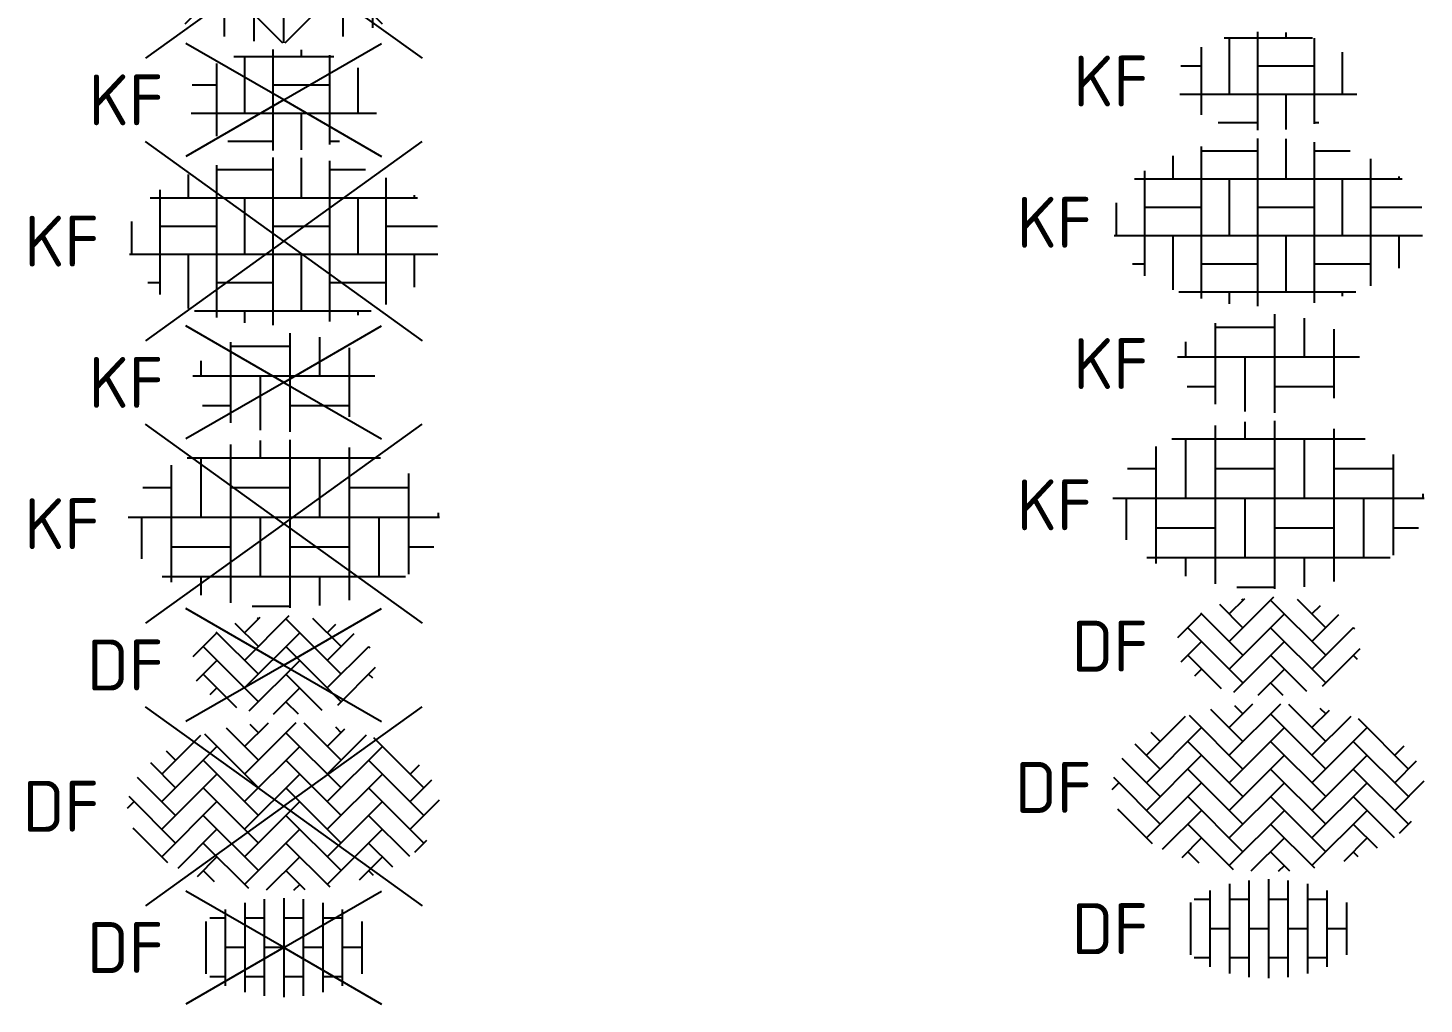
# Model space of a CAD drawing. Header units: metres. Extents: x -1103 to -1052, y 1073 to 2172.
# Drawn here: x -1102.11 to -1052.71, y 1181.57 to 1216.12 of the extents above; entities that cross this region are included whole.
import ezdxf
from ezdxf.enums import TextEntityAlignment as Align

# ---------------------------------------------------------------- set-up
doc = ezdxf.new("R2010")
doc.units = ezdxf.units.M
doc.styles.add('NLCS-ISO', font='NLCS-ISO.ttf')

# ---------------------------------------------------------------- blocks, each defined once
blk = doc.blocks.new('SVH-BSS_DIKFORMAAT_HALFST_KL_01-SO')
for p, q in [((-1.38, 1.584), (-1.38, -1.584)), ((-0.69, 1.71), (-0.69, -1.71)), ((0, 1.75), (0, -1.75)), ((0.69, 1.71), (0.69, -1.71)), ((1.38, 1.584), (1.38, -1.584)), ((-2.07, 1.035), (-2.621, 1.035)), ((-2.07, 1.349), (-2.07, -1.349)), ((-0.69, 1.035), (-1.38, 1.035)), ((0.69, 1.035), (0, 1.035)), ((2.07, 1.035), (1.38, 1.035)), ((2.07, 1.349), (2.07, -1.349)), ((-2.76, 0.924), (-2.76, -0.924)), ((2.76, 0.924), (2.76, -0.924)), ((-1.38, 0), (-2.07, 0)), ((0, 0), (-0.69, 0)), ((1.38, 0), (0.69, 0)), ((2.76, 0), (2.07, 0)), ((-2.07, -1.035), (-2.621, -1.035)), ((-0.69, -1.035), (-1.38, -1.035)), ((0.69, -1.035), (0, -1.035)), ((2.07, -1.035), (1.38, -1.035))]:
    blk.add_line(p, q)
at = {"style": 'NLCS-ISO'}
blk.add_attdef('FORMAAT', text='', height=1.8, dxfattribs=at).set_placement((-4.25, 0), align=Align.MIDDLE_RIGHT)
blk.add_attdef('KLEUR', text='', height=1.8, dxfattribs=at).set_placement((4.25, 0), align=Align.MIDDLE_LEFT)
at = {"style": 'NLCS-ISO', "flags": 1}
blk.add_attdef('FUNCTIE', text='', height=1.8, dxfattribs=at).set_placement((0, -2.75), align=Align.TOP_CENTER)
blk = doc.blocks.new('SVH-BSS_DIKFORMAAT_KEPER-SO')
for p, q in [((-1.387, 1.141), (0.436, 2.964)), ((-4.314, 1.141), (-2.935, 2.521)), ((-2.808, 2.562), (-0.899, 0.653)), ((-2.043, 2.772), (-0.899, 1.629)), ((-1.387, 2.117), (-0.545, 2.959)), ((-1.2, 2.905), (-0.899, 2.605)), ((0.077, 2.605), (2.028, 0.653)), ((0.707, 2.95), (2.028, 1.629)), ((1.54, 2.117), (2.162, 2.738)), ((1.54, 1.141), (2.924, 2.524)), ((1.825, 2.808), (2.028, 2.605)), ((-4.314, 0.165), (-2.363, 2.117)), ((-1.387, 0.165), (0.565, 2.117)), ((1.54, 0.165), (3.492, 2.117)), ((3.173, 2.435), (4.956, 0.653)), ((-4.72, 1.546), (-3.827, 0.653)), ((-4.157, 1.959), (-3.827, 1.629)), ((-2.851, 1.629), (-0.899, -0.323)), ((0.077, 1.629), (2.028, -0.323)), ((3.004, 1.629), (4.956, -0.323)), ((-5.182, 1.032), (-3.827, -0.323)), ((-4.314, -0.811), (-2.363, 1.141)), ((-1.387, -0.811), (0.565, 1.141)), ((1.54, -0.811), (3.492, 1.141)), ((4.468, 1.141), (4.8, 1.473)), ((-2.851, 0.653), (-0.899, -1.299)), ((0.077, 0.653), (2.028, -1.299)), ((3.004, 0.653), (4.956, -1.299)), ((4.468, 0.165), (5.242, 0.939)), ((-5.524, -0.068), (-5.29, 0.165)), ((-5.485, 0.359), (-3.827, -1.299)), ((-4.314, -1.787), (-2.363, 0.165)), ((-1.387, -1.787), (0.565, 0.165)), ((1.54, -1.787), (3.492, 0.165)), ((4.468, -0.811), (5.508, 0.23)), ((-2.851, -0.323), (-0.899, -2.275)), ((0.077, -0.323), (2.028, -2.275)), ((3.004, -0.323), (4.447, -1.766)), ((-5.342, -0.759), (-4.117, -1.984)), ((-5.307, -0.828), (-5.29, -0.811)), ((-3.741, -2.189), (-2.363, -0.811)), ((-1.387, -2.762), (0.565, -0.811)), ((1.54, -2.762), (3.492, -0.811)), ((-2.851, -1.299), (-1.25, -2.899)), ((0.077, -1.299), (1.626, -2.848)), ((3.004, -1.299), (3.843, -2.137)), ((4.636, -1.618), (5.061, -1.194)), ((-3.055, -2.479), (-2.363, -1.787)), ((-0.605, -2.956), (0.565, -1.787)), ((2.676, -2.603), (3.492, -1.787)), ((-2.851, -2.275), (-2.462, -2.663)), ((0.077, -2.275), (0.749, -2.947)), ((3.004, -2.275), (3.167, -2.438)), ((0.36, -2.967), (0.565, -2.762))]:
    blk.add_line(p, q)
at = {"style": 'NLCS-ISO'}
blk.add_attdef('FORMAAT', text='', height=1.8, dxfattribs=at).set_placement((-6.25, 0), align=Align.MIDDLE_RIGHT)
blk.add_attdef('KLEUR', text='', height=1.8, dxfattribs=at).set_placement((6.25, 0), align=Align.MIDDLE_LEFT)
at = {"style": 'NLCS-ISO', "flags": 1}
blk.add_attdef('FUNCTIE', text='', height=1.8, dxfattribs=at).set_placement((0, -3.5), align=Align.TOP_CENTER)
blk = doc.blocks.new('SVH-BSS_DIKFORMAAT_KEPER_KL-SO')
for p, q in [((-1.728, 1.482), (-0.899, 0.653)), ((-1.387, 0.165), (0.195, 1.747)), ((-1.387, 1.141), (-0.837, 1.691)), ((-0.945, 1.674), (-0.899, 1.629)), ((0.077, 1.629), (2.028, -0.323)), ((1.02, 1.662), (2.028, 0.653)), ((-3.201, 0.303), (-2.363, 1.141)), ((-2.401, 1.179), (-0.899, -0.323)), ((-1.387, -0.811), (0.565, 1.141)), ((1.54, 1.141), (1.842, 1.442)), ((1.54, 0.165), (2.496, 1.121)), ((-2.851, 0.653), (-0.899, -1.299)), ((0.077, 0.653), (2.028, -1.299)), ((1.54, -0.811), (3.011, 0.659)), ((3.004, 0.653), (3.044, 0.613)), ((-3.082, -0.555), (-2.363, 0.165)), ((-1.222, -1.622), (0.565, 0.165)), ((-2.851, -0.323), (-1.673, -1.5)), ((0.077, -0.323), (1.347, -1.593)), ((1.912, -1.415), (3.247, -0.08)), ((3.004, -0.323), (3.138, -0.456)), ((-2.601, -1.049), (-2.363, -0.811)), ((-0.364, -1.739), (0.565, -0.811)), ((0.077, -1.299), (0.507, -1.729))]:
    blk.add_line(p, q)
at = {"style": 'NLCS-ISO'}
blk.add_attdef('FORMAAT', text='', height=1.8, dxfattribs=at).set_placement((-4.25, 0), align=Align.MIDDLE_RIGHT)
blk.add_attdef('KLEUR', text='', height=1.8, dxfattribs=at).set_placement((4.25, 0), align=Align.MIDDLE_LEFT)
at = {"style": 'NLCS-ISO', "flags": 1}
blk.add_attdef('FUNCTIE', text='', height=1.8, dxfattribs=at).set_placement((0, -2.75), align=Align.TOP_CENTER)
blk = doc.blocks.new('SVH-BSS_KEIFORMAAT_BLOK_01-SO')
for p, q in [((0.228, -2.97), (0.228, 2.97)), ((-1.872, -2.799), (-1.872, 2.806)), ((-0.822, 2.336), (-0.822, 2.941)), ((2.328, -2.709), (2.328, 2.698)), ((-3.972, -2.068), (-3.972, 2.068)), ((-3.422, 2.336), (3.422, 2.336)), ((-2.922, 0.236), (-2.922, 2.336)), ((1.278, 0.236), (1.278, 2.336)), ((3.378, 2.336), (3.378, 2.354)), ((4.428, -1.779), (4.428, 1.779)), ((-4.983, 1.286), (-3.972, 1.286)), ((-1.872, 1.286), (0.228, 1.286)), ((2.328, 1.286), (4.428, 1.286)), ((-5.508, 0.236), (5.508, 0.236)), ((-5.022, -1.241), (-5.022, 0.236)), ((-0.822, -1.864), (-0.822, 0.236)), ((3.378, -1.864), (3.378, 0.236)), ((5.478, 0.236), (5.478, 0.386)), ((-3.972, -0.814), (-1.872, -0.814)), ((0.228, -0.814), (2.328, -0.814)), ((4.428, -0.814), (5.314, -0.814)), ((-4.305, -1.864), (4.305, -1.864)), ((-2.922, -2.525), (-2.922, -1.864)), ((1.278, -2.896), (1.278, -1.864)), ((-1.116, -2.914), (0.228, -2.914))]:
    blk.add_line(p, q)
at = {"style": 'NLCS-ISO'}
blk.add_attdef('FORMAAT', text='', height=1.8, dxfattribs=at).set_placement((-6.25, 0), align=Align.MIDDLE_RIGHT)
blk.add_attdef('KLEUR', text='', height=1.8, dxfattribs=at).set_placement((6.25, 0), align=Align.MIDDLE_LEFT)
at = {"style": 'NLCS-ISO', "flags": 1}
blk.add_attdef('FUNCTIE', text='', height=1.8, dxfattribs=at).set_placement((0, -3.5), align=Align.TOP_CENTER)
blk = doc.blocks.new('SVH-BSS_KEIFORMAAT_BLOK_01_KL-SO')
for p, q in [((0.228, -1.746), (0.228, 1.746)), ((1.278, 0.236), (1.278, 1.609)), ((-1.872, -1.431), (-1.872, 1.431)), ((-1.872, 1.286), (0.228, 1.286)), ((2.328, -1.221), (2.328, 1.221)), ((-2.922, 0.236), (-2.922, 0.767)), ((-3.22, 0.236), (3.22, 0.236)), ((-0.822, -1.693), (-0.822, 0.236)), ((-2.877, -0.814), (-1.872, -0.814)), ((0.228, -0.814), (2.328, -0.814))]:
    blk.add_line(p, q)
at = {"style": 'NLCS-ISO'}
blk.add_attdef('FORMAAT', text='', height=1.8, dxfattribs=at).set_placement((-4.25, 0), align=Align.MIDDLE_RIGHT)
blk.add_attdef('KLEUR', text='', height=1.8, dxfattribs=at).set_placement((4.25, 0), align=Align.MIDDLE_LEFT)
at = {"style": 'NLCS-ISO', "flags": 1}
blk.add_attdef('FUNCTIE', text='', height=1.8, dxfattribs=at).set_placement((0, -2.75), align=Align.TOP_CENTER)
blk = doc.blocks.new('SVH-BSS_KEIFORMAAT_BLOK_02-SO')
for p, q in [((-0.372, -2.966), (-0.372, 2.966)), ((-2.372, -2.699), (-2.372, 2.687)), ((-2.372, 2.536), (-0.372, 2.536)), ((0.628, 1.536), (0.628, 2.954)), ((1.628, -2.847), (1.628, 2.843)), ((1.628, 2.536), (2.89, 2.536)), ((-3.372, 1.536), (-3.372, 2.357)), ((3.628, -2.244), (3.628, 2.244)), ((-4.732, 1.536), (4.732, 1.536)), ((-4.372, -1.887), (-4.372, 1.819)), ((-1.372, -0.464), (-1.372, 1.536)), ((2.628, -0.464), (2.628, 1.536)), ((4.628, 1.536), (4.628, 1.625)), ((-5.372, -0.464), (-5.372, 0.696)), ((-4.372, 0.536), (-2.372, 0.536)), ((-0.372, 0.536), (1.628, 0.536)), ((3.628, 0.536), (5.435, 0.536)), ((-5.457, -0.464), (5.457, -0.464)), ((-3.372, -2.387), (-3.372, -0.464)), ((0.628, -2.464), (0.628, -0.464)), ((4.628, -1.625), (4.628, -0.464)), ((-4.809, -1.464), (-4.372, -1.464)), ((-2.372, -1.464), (-0.372, -1.464)), ((1.628, -1.464), (3.628, -1.464)), ((-3.164, -2.464), (3.095, -2.464)), ((-1.372, -2.884), (-1.372, -2.464)), ((2.628, -2.617), (2.628, -2.464))]:
    blk.add_line(p, q)
at = {"style": 'NLCS-ISO'}
blk.add_attdef('FORMAAT', text='', height=1.8, dxfattribs=at).set_placement((-6.25, 0), align=Align.MIDDLE_RIGHT)
blk.add_attdef('KLEUR', text='', height=1.8, dxfattribs=at).set_placement((6.25, 0), align=Align.MIDDLE_LEFT)
at = {"style": 'NLCS-ISO', "flags": 1}
blk.add_attdef('FUNCTIE', text='', height=1.8, dxfattribs=at).set_placement((0, -3.975), align=Align.TOP_CENTER)
blk = doc.blocks.new('SVH-BSS_KEIFORMAAT_BLOK_02_KL-SO')
for p, q in [((-1.559, 1.536), (1.559, 1.536)), ((-1.372, -0.464), (-1.372, 1.536)), ((-0.372, -1.739), (-0.372, 1.739)), ((0.628, 1.536), (0.628, 1.717)), ((1.628, -1.514), (1.628, 1.514)), ((-2.372, -1.197), (-2.372, 1.197)), ((2.628, -0.464), (2.628, 1.029)), ((-3.094, 0.536), (-2.372, 0.536)), ((-0.372, 0.536), (1.628, 0.536)), ((-3.133, -0.464), (3.133, -0.464)), ((0.628, -1.717), (0.628, -0.464)), ((-1.779, -1.464), (-0.372, -1.464)), ((1.628, -1.464), (1.779, -1.464))]:
    blk.add_line(p, q)
at = {"style": 'NLCS-ISO'}
blk.add_attdef('FORMAAT', text='', height=1.8, dxfattribs=at).set_placement((-4.25, 0), align=Align.MIDDLE_RIGHT)
blk.add_attdef('KLEUR', text='', height=1.8, dxfattribs=at).set_placement((4.25, 0), align=Align.MIDDLE_LEFT)
at = {"style": 'NLCS-ISO', "flags": 1}
blk.add_attdef('FUNCTIE', text='', height=1.8, dxfattribs=at).set_placement((0, -2.75), align=Align.TOP_CENTER)
blk = doc.blocks.new('V-SVH-BSS_DIKFORMAAT_HALFST_KL_01-SO')
for p, q in [((0, 0), (-3.464, 2)), ((0, 0), (3.464, 2)), ((-1.38, 1.584), (-1.38, -1.584)), ((-0.69, 1.71), (-0.69, -1.71)), ((0, 1.75), (0, -1.75)), ((0.69, 1.71), (0.69, -1.71)), ((1.38, 1.584), (1.38, -1.584)), ((-2.07, 1.035), (-2.621, 1.035)), ((-2.07, 1.349), (-2.07, -1.349)), ((-0.69, 1.035), (-1.38, 1.035)), ((0.69, 1.035), (0, 1.035)), ((2.07, 1.035), (1.38, 1.035)), ((2.07, 1.349), (2.07, -1.349)), ((-2.76, 0.924), (-2.76, -0.924)), ((2.76, 0.924), (2.76, -0.924)), ((0, 0), (-3.464, -2)), ((-1.38, 0), (-2.07, 0)), ((0, 0), (3.464, -2)), ((0, 0), (-0.69, 0)), ((1.38, 0), (0.69, 0)), ((2.76, 0), (2.07, 0)), ((-2.07, -1.035), (-2.621, -1.035)), ((-0.69, -1.035), (-1.38, -1.035)), ((0.69, -1.035), (0, -1.035)), ((2.07, -1.035), (1.38, -1.035))]:
    blk.add_line(p, q)
at = {"style": 'NLCS-ISO'}
blk.add_attdef('FORMAAT', text='', height=1.8, dxfattribs=at).set_placement((-4.25, 0), align=Align.MIDDLE_RIGHT)
blk.add_attdef('KLEUR', text='', height=1.8, dxfattribs=at).set_placement((4.25, 0), align=Align.MIDDLE_LEFT)
at = {"style": 'NLCS-ISO', "flags": 1}
blk.add_attdef('FUNCTIE', text='', height=1.8, dxfattribs=at).set_placement((0, -2.75), align=Align.TOP_CENTER)
blk = doc.blocks.new('V-SVH-BSS_DIKFORMAAT_KEPER-SO')
for p, q in [((0, 0), (-4.895, 3.524)), ((0, 0), (4.895, 3.524)), ((-1.387, 1.141), (0.436, 2.964)), ((-4.314, 1.141), (-2.935, 2.521)), ((-2.808, 2.562), (-0.899, 0.653)), ((-2.043, 2.772), (-0.899, 1.629)), ((-1.387, 2.117), (-0.545, 2.959)), ((-1.2, 2.905), (-0.899, 2.605)), ((0.077, 2.605), (2.028, 0.653)), ((0.707, 2.95), (2.028, 1.629)), ((1.54, 2.117), (2.162, 2.738)), ((1.54, 1.141), (2.924, 2.524)), ((1.825, 2.808), (2.028, 2.605)), ((-4.314, 0.165), (-2.363, 2.117)), ((-1.387, 0.165), (0.565, 2.117)), ((1.54, 0.165), (3.492, 2.117)), ((3.173, 2.435), (4.956, 0.653)), ((-4.72, 1.546), (-3.827, 0.653)), ((-4.157, 1.959), (-3.827, 1.629)), ((-2.851, 1.629), (-0.899, -0.323)), ((0.077, 1.629), (2.028, -0.323)), ((3.004, 1.629), (4.956, -0.323)), ((-5.182, 1.032), (-3.827, -0.323)), ((-4.314, -0.811), (-2.363, 1.141)), ((-1.387, -0.811), (0.565, 1.141)), ((1.54, -0.811), (3.492, 1.141)), ((4.468, 1.141), (4.8, 1.473)), ((-2.851, 0.653), (-0.899, -1.299)), ((0.077, 0.653), (2.028, -1.299)), ((3.004, 0.653), (4.956, -1.299)), ((4.468, 0.165), (5.242, 0.939)), ((-5.524, -0.068), (-5.29, 0.165)), ((-5.485, 0.359), (-3.827, -1.299)), ((0, 0), (-4.895, -3.524)), ((-4.314, -1.787), (-2.363, 0.165)), ((-1.387, -1.787), (0.565, 0.165)), ((0, 0), (4.895, -3.524)), ((1.54, -1.787), (3.492, 0.165)), ((4.468, -0.811), (5.508, 0.23)), ((-2.851, -0.323), (-0.899, -2.275)), ((0.077, -0.323), (2.028, -2.275)), ((3.004, -0.323), (4.447, -1.766)), ((-5.342, -0.759), (-4.117, -1.984)), ((-5.307, -0.828), (-5.29, -0.811)), ((-3.741, -2.189), (-2.363, -0.811)), ((-1.387, -2.762), (0.565, -0.811)), ((1.54, -2.762), (3.492, -0.811)), ((-2.851, -1.299), (-1.25, -2.899)), ((0.077, -1.299), (1.626, -2.848)), ((3.004, -1.299), (3.843, -2.137)), ((4.636, -1.618), (5.061, -1.194)), ((-3.055, -2.479), (-2.363, -1.787)), ((-0.605, -2.956), (0.565, -1.787)), ((2.676, -2.603), (3.492, -1.787)), ((-2.851, -2.275), (-2.462, -2.663)), ((0.077, -2.275), (0.749, -2.947)), ((3.004, -2.275), (3.167, -2.438)), ((0.36, -2.967), (0.565, -2.762))]:
    blk.add_line(p, q)
at = {"style": 'NLCS-ISO'}
blk.add_attdef('FORMAAT', text='', height=1.8, dxfattribs=at).set_placement((-6.525, 0), align=Align.MIDDLE_RIGHT)
blk.add_attdef('KLEUR', text='', height=1.8, dxfattribs=at).set_placement((6.525, 0), align=Align.MIDDLE_LEFT)
at = {"style": 'NLCS-ISO', "flags": 1}
blk.add_attdef('FUNCTIE', text='', height=1.8, dxfattribs=at).set_placement((0, -3.975), align=Align.TOP_CENTER)
blk = doc.blocks.new('V-SVH-BSS_DIKFORMAAT_KEPER_KL-SO')
for p, q in [((0, 0), (-3.464, 2)), ((0, 0), (3.464, 2)), ((-1.728, 1.482), (-0.899, 0.653)), ((-1.387, 0.165), (0.195, 1.747)), ((-1.387, 1.141), (-0.837, 1.691)), ((-0.945, 1.674), (-0.899, 1.629)), ((0.077, 1.629), (2.028, -0.323)), ((1.02, 1.662), (2.028, 0.653)), ((-3.201, 0.303), (-2.363, 1.141)), ((-2.401, 1.179), (-0.899, -0.323)), ((-1.387, -0.811), (0.565, 1.141)), ((1.54, 1.141), (1.842, 1.442)), ((1.54, 0.165), (2.496, 1.121)), ((-2.851, 0.653), (-0.899, -1.299)), ((0.077, 0.653), (2.028, -1.299)), ((1.54, -0.811), (3.011, 0.659)), ((3.004, 0.653), (3.044, 0.613)), ((0, 0), (-3.464, -2)), ((-3.082, -0.555), (-2.363, 0.165)), ((-1.222, -1.622), (0.565, 0.165)), ((0, 0), (3.464, -2)), ((-2.851, -0.323), (-1.673, -1.5)), ((0.077, -0.323), (1.347, -1.593)), ((1.912, -1.415), (3.247, -0.08)), ((3.004, -0.323), (3.138, -0.456)), ((-2.601, -1.049), (-2.363, -0.811)), ((-0.364, -1.739), (0.565, -0.811)), ((0.077, -1.299), (0.507, -1.729))]:
    blk.add_line(p, q)
at = {"style": 'NLCS-ISO'}
blk.add_attdef('FORMAAT', text='', height=1.8, dxfattribs=at).set_placement((-4.25, 0), align=Align.MIDDLE_RIGHT)
blk.add_attdef('KLEUR', text='', height=1.8, dxfattribs=at).set_placement((4.25, 0), align=Align.MIDDLE_LEFT)
at = {"style": 'NLCS-ISO', "flags": 1}
blk.add_attdef('FUNCTIE', text='', height=1.8, dxfattribs=at).set_placement((0, -2.75), align=Align.TOP_CENTER)
blk = doc.blocks.new('V-SVH-BSS_KEIFORMAAT_BLOK_01-SO')
for p, q in [((0, 0), (-4.895, 3.524)), ((0, 0), (4.895, 3.524)), ((0.228, -2.97), (0.228, 2.97)), ((-1.872, -2.799), (-1.872, 2.806)), ((-0.822, 2.336), (-0.822, 2.941)), ((2.328, -2.709), (2.328, 2.698)), ((-3.972, -2.068), (-3.972, 2.068)), ((-3.422, 2.336), (3.422, 2.336)), ((-2.922, 0.236), (-2.922, 2.336)), ((1.278, 0.236), (1.278, 2.336)), ((3.378, 2.336), (3.378, 2.354)), ((4.428, -1.779), (4.428, 1.779)), ((-4.983, 1.286), (-3.972, 1.286)), ((-1.872, 1.286), (0.228, 1.286)), ((2.328, 1.286), (4.428, 1.286)), ((-5.508, 0.236), (5.508, 0.236)), ((-5.022, -1.241), (-5.022, 0.236)), ((0, 0), (-4.895, -3.524)), ((-0.822, -1.864), (-0.822, 0.236)), ((0, 0), (4.895, -3.524)), ((3.378, -1.864), (3.378, 0.236)), ((5.478, 0.236), (5.478, 0.386)), ((-3.972, -0.814), (-1.872, -0.814)), ((0.228, -0.814), (2.328, -0.814)), ((4.428, -0.814), (5.314, -0.814)), ((-4.305, -1.864), (4.305, -1.864)), ((-2.922, -2.525), (-2.922, -1.864)), ((1.278, -2.896), (1.278, -1.864)), ((-1.116, -2.914), (0.228, -2.914))]:
    blk.add_line(p, q)
at = {"style": 'NLCS-ISO'}
blk.add_attdef('FORMAAT', text='', height=1.8, dxfattribs=at).set_placement((-6.525, 0), align=Align.MIDDLE_RIGHT)
blk.add_attdef('KLEUR', text='', height=1.8, dxfattribs=at).set_placement((6.525, 0), align=Align.MIDDLE_LEFT)
at = {"style": 'NLCS-ISO', "flags": 1}
blk.add_attdef('FUNCTIE', text='', height=1.8, dxfattribs=at).set_placement((0, -3.975), align=Align.TOP_CENTER)
blk = doc.blocks.new('V-SVH-BSS_KEIFORMAAT_BLOK_01_KL-SO')
for p, q in [((0, 0), (-3.464, 2)), ((0, 0), (3.464, 2)), ((0.228, -1.746), (0.228, 1.746)), ((1.278, 0.236), (1.278, 1.609)), ((-1.872, -1.431), (-1.872, 1.431)), ((-1.872, 1.286), (0.228, 1.286)), ((2.328, -1.221), (2.328, 1.221)), ((-2.922, 0.236), (-2.922, 0.767)), ((0, 0), (-3.464, -2)), ((-3.22, 0.236), (3.22, 0.236)), ((-0.822, -1.693), (-0.822, 0.236)), ((0, 0), (3.464, -2)), ((-2.877, -0.814), (-1.872, -0.814)), ((0.228, -0.814), (2.328, -0.814))]:
    blk.add_line(p, q)
at = {"style": 'NLCS-ISO'}
blk.add_attdef('FORMAAT', text='', height=1.8, dxfattribs=at).set_placement((-4.25, 0), align=Align.MIDDLE_RIGHT)
blk.add_attdef('KLEUR', text='', height=1.8, dxfattribs=at).set_placement((4.25, 0), align=Align.MIDDLE_LEFT)
at = {"style": 'NLCS-ISO', "flags": 1}
blk.add_attdef('FUNCTIE', text='', height=1.8, dxfattribs=at).set_placement((0, -2.75), align=Align.TOP_CENTER)
blk = doc.blocks.new('V-SVH-BSS_KEIFORMAAT_BLOK_02-SO')
for p, q in [((0, 0), (-4.895, 3.524)), ((0, 0), (4.895, 3.524)), ((-0.372, -2.966), (-0.372, 2.966)), ((-2.372, -2.699), (-2.372, 2.687)), ((-2.372, 2.536), (-0.372, 2.536)), ((0.628, 1.536), (0.628, 2.954)), ((1.628, -2.847), (1.628, 2.843)), ((1.628, 2.536), (2.89, 2.536)), ((-3.372, 1.536), (-3.372, 2.357)), ((3.628, -2.244), (3.628, 2.244)), ((-4.732, 1.536), (4.732, 1.536)), ((-4.372, -1.887), (-4.372, 1.819)), ((-1.372, -0.464), (-1.372, 1.536)), ((2.628, -0.464), (2.628, 1.536)), ((4.628, 1.536), (4.628, 1.625)), ((-5.372, -0.464), (-5.372, 0.696)), ((-4.372, 0.536), (-2.372, 0.536)), ((-0.372, 0.536), (1.628, 0.536)), ((3.628, 0.536), (5.435, 0.536)), ((0, 0), (-4.895, -3.524)), ((0, 0), (4.895, -3.524)), ((-5.457, -0.464), (5.457, -0.464)), ((-3.372, -2.387), (-3.372, -0.464)), ((0.628, -2.464), (0.628, -0.464)), ((4.628, -1.625), (4.628, -0.464)), ((-4.809, -1.464), (-4.372, -1.464)), ((-2.372, -1.464), (-0.372, -1.464)), ((1.628, -1.464), (3.628, -1.464)), ((-3.164, -2.464), (3.095, -2.464)), ((-1.372, -2.884), (-1.372, -2.464)), ((2.628, -2.617), (2.628, -2.464))]:
    blk.add_line(p, q)
at = {"style": 'NLCS-ISO'}
blk.add_attdef('FORMAAT', text='', height=1.8, dxfattribs=at).set_placement((-6.525, 0), align=Align.MIDDLE_RIGHT)
blk.add_attdef('KLEUR', text='', height=1.8, dxfattribs=at).set_placement((6.525, 0), align=Align.MIDDLE_LEFT)
at = {"style": 'NLCS-ISO', "flags": 1}
blk.add_attdef('FUNCTIE', text='', height=1.8, dxfattribs=at).set_placement((0, -3.975), align=Align.TOP_CENTER)
blk = doc.blocks.new('V-SVH-BSS_KEIFORMAAT_BLOK_02_KL-SO')
for p, q in [((0, 0), (-3.464, 2)), ((0, 0), (3.464, 2)), ((-1.771, 1.536), (1.771, 1.536)), ((-1.372, -0.464), (-1.372, 1.536)), ((-0.372, -1.789), (-0.372, 1.789)), ((0.628, 1.536), (0.628, 1.769)), ((1.628, -1.579), (1.628, 1.579)), ((-2.372, -1.288), (-2.372, 1.288)), ((2.628, -0.464), (2.628, 1.139)), ((-3.241, 0.536), (-2.372, 0.536)), ((-0.372, 0.536), (1.628, 0.536)), ((0, 0), (-3.464, -2)), ((0, 0), (3.464, -2)), ((-3.28, -0.464), (3.28, -0.464)), ((0.628, -1.769), (0.628, -0.464)), ((-1.974, -1.464), (-0.372, -1.464)), ((1.628, -1.464), (1.974, -1.464))]:
    blk.add_line(p, q)
at = {"style": 'NLCS-ISO'}
blk.add_attdef('FORMAAT', text='', height=1.8, dxfattribs=at).set_placement((-4.25, 0), align=Align.MIDDLE_RIGHT)
blk.add_attdef('KLEUR', text='', height=1.8, dxfattribs=at).set_placement((4.25, 0), align=Align.MIDDLE_LEFT)
at = {"style": 'NLCS-ISO', "flags": 1}
blk.add_attdef('FUNCTIE', text='', height=1.8, dxfattribs=at).set_placement((0, -2.75), align=Align.TOP_CENTER)
blk = doc.blocks.new('V-SVH-BSS_KEIFORMAAT_BLOK_STREEP-SO')
for p, q in [((0, 0), (-4.895, 3.524)), ((0, 0), (4.895, 3.524)), ((0, 1.178), (0, 2.975)), ((-4.2, 1.178), (-2.82, 2.558)), ((-2.1, 1.178), (-2.1, 2.752)), ((-1.659, 2.838), (0, 1.178)), ((-1.05, 1.178), (-1.05, 2.921)), ((0, 1.178), (1.665, 2.843)), ((2.1, 1.178), (2.1, 2.763)), ((2.797, 2.581), (4.2, 1.178)), ((-3.661, 2.228), (-2.1, 2.228)), ((0, 2.228), (2.1, 2.228)), ((3.15, 1.178), (3.15, 2.466)), ((-4.638, 1.616), (-4.2, 1.178)), ((-4.2, 1.178), (-4.2, 1.933)), ((4.2, 1.178), (4.2, 1.933)), ((4.2, 1.178), (4.638, 1.616)), ((-5.519, -0.141), (-4.2, 1.178)), ((-5.073, 1.178), (-4.2, 1.178)), ((-4.2, -1.933), (-4.2, 1.178)), ((-4.2, 1.178), (-0.047, -2.975)), ((-4.2, 1.178), (0, 1.178)), ((-3.486, -2.308), (0, 1.178)), ((-3.15, -0.922), (-3.15, 1.178)), ((-2.1, -2.752), (-2.1, 1.178)), ((0, -2.975), (0, 1.178)), ((0, 1.178), (3.486, -2.308)), ((0, 1.178), (4.2, 1.178)), ((0.047, -2.975), (4.2, 1.178)), ((1.05, -0.922), (1.05, 1.178)), ((2.1, -2.752), (2.1, 1.178)), ((4.2, -1.933), (4.2, 1.178)), ((4.2, 1.178), (5.519, -0.141)), ((4.2, 1.178), (5.073, 1.178)), ((5.25, -0.922), (5.25, 0.927)), ((-5.52, 0.128), (-4.2, 0.128)), ((0, 0), (-4.895, -3.524)), ((-2.1, 0.128), (0, 0.128)), ((0, 0), (4.895, -3.524)), ((2.1, 0.128), (4.2, 0.128)), ((-5.253, -0.922), (-4.2, -0.922)), ((-5.25, -0.927), (-5.25, -0.922)), ((-4.2, -0.922), (0, -0.922)), ((-1.05, -2.921), (-1.05, -0.922)), ((0, -0.922), (4.2, -0.922)), ((3.15, -2.444), (3.15, -0.922)), ((4.2, -0.922), (5.253, -0.922)), ((-4.137, -1.972), (-2.1, -1.972)), ((0, -1.972), (2.1, -1.972))]:
    blk.add_line(p, q)
at = {"style": 'NLCS-ISO'}
blk.add_attdef('FORMAAT', text='', height=1.8, dxfattribs=at).set_placement((-6.525, 0), align=Align.MIDDLE_RIGHT)
blk.add_attdef('KLEUR', text='', height=1.8, dxfattribs=at).set_placement((6.525, 0), align=Align.MIDDLE_LEFT)
at = {"style": 'NLCS-ISO', "flags": 1}
blk.add_attdef('FUNCTIE', text='', height=1.8, dxfattribs=at).set_placement((0, -3.975), align=Align.TOP_CENTER)

msp = doc.modelspace()

# ---------------------------------------------------------------- block references
ref = msp.add_blockref('V-SVH-BSS_KEIFORMAAT_BLOK_STREEP-SO', (-1093.057, 1218.575))
ref.add_attrib('FORMAAT', 'KF', dxfattribs={"height": 1.8, "style": 'NLCS-ISO'}).set_placement((-1099.582, 1218.575), align=Align.MIDDLE_RIGHT)
ref = msp.add_blockref('SVH-BSS_KEIFORMAAT_BLOK_02_KL-SO', (-1058.219, 1214.242))
ref.add_attrib('FORMAAT', 'KF', dxfattribs={"height": 1.8, "style": 'NLCS-ISO'}).set_placement((-1062.469, 1214.242), align=Align.MIDDLE_RIGHT)
ref = msp.add_blockref('V-SVH-BSS_KEIFORMAAT_BLOK_02_KL-SO', (-1093.057, 1213.575))
ref.add_attrib('FORMAAT', 'KF', dxfattribs={"height": 1.8, "style": 'NLCS-ISO'}).set_placement((-1097.307, 1213.575), align=Align.MIDDLE_RIGHT)
ref = msp.add_blockref('V-SVH-BSS_KEIFORMAAT_BLOK_02-SO', (-1093.057, 1208.575))
ref.add_attrib('FORMAAT', 'KF', dxfattribs={"height": 1.8, "style": 'NLCS-ISO'}).set_placement((-1099.582, 1208.575), align=Align.MIDDLE_RIGHT)
ref = msp.add_blockref('SVH-BSS_KEIFORMAAT_BLOK_02-SO', (-1058.219, 1209.242))
ref.add_attrib('FORMAAT', 'KF', dxfattribs={"height": 1.8, "style": 'NLCS-ISO'}).set_placement((-1064.469, 1209.242), align=Align.MIDDLE_RIGHT)
ref = msp.add_blockref('SVH-BSS_KEIFORMAAT_BLOK_01_KL-SO', (-1058.219, 1204.242))
ref.add_attrib('FORMAAT', 'KF', dxfattribs={"height": 1.8, "style": 'NLCS-ISO'}).set_placement((-1062.469, 1204.242), align=Align.MIDDLE_RIGHT)
ref = msp.add_blockref('V-SVH-BSS_KEIFORMAAT_BLOK_01_KL-SO', (-1093.057, 1203.575))
ref.add_attrib('FORMAAT', 'KF', dxfattribs={"height": 1.8, "style": 'NLCS-ISO'}).set_placement((-1097.307, 1203.575), align=Align.MIDDLE_RIGHT)
ref = msp.add_blockref('V-SVH-BSS_KEIFORMAAT_BLOK_01-SO', (-1093.057, 1198.575))
ref.add_attrib('FORMAAT', 'KF', dxfattribs={"height": 1.8, "style": 'NLCS-ISO'}).set_placement((-1099.582, 1198.575), align=Align.MIDDLE_RIGHT)
ref = msp.add_blockref('SVH-BSS_KEIFORMAAT_BLOK_01-SO', (-1058.219, 1199.242))
ref.add_attrib('FORMAAT', 'KF', dxfattribs={"height": 1.8, "style": 'NLCS-ISO'}).set_placement((-1064.469, 1199.242), align=Align.MIDDLE_RIGHT)
ref = msp.add_blockref('SVH-BSS_DIKFORMAAT_KEPER_KL-SO', (-1058.219, 1194.242))
ref.add_attrib('FORMAAT', 'DF', dxfattribs={"height": 1.8, "style": 'NLCS-ISO'}).set_placement((-1062.469, 1194.242), align=Align.MIDDLE_RIGHT)
ref = msp.add_blockref('V-SVH-BSS_DIKFORMAAT_KEPER_KL-SO', (-1093.057, 1193.575))
ref.add_attrib('FORMAAT', 'DF', dxfattribs={"height": 1.8, "style": 'NLCS-ISO'}).set_placement((-1097.307, 1193.575), align=Align.MIDDLE_RIGHT)
ref = msp.add_blockref('V-SVH-BSS_DIKFORMAAT_KEPER-SO', (-1093.057, 1188.575))
ref.add_attrib('FORMAAT', 'DF', dxfattribs={"height": 1.8, "style": 'NLCS-ISO'}).set_placement((-1099.582, 1188.575), align=Align.MIDDLE_RIGHT)
ref = msp.add_blockref('SVH-BSS_DIKFORMAAT_KEPER-SO', (-1058.219, 1189.242))
ref.add_attrib('FORMAAT', 'DF', dxfattribs={"height": 1.8, "style": 'NLCS-ISO'}).set_placement((-1064.469, 1189.242), align=Align.MIDDLE_RIGHT)
ref = msp.add_blockref('V-SVH-BSS_DIKFORMAAT_HALFST_KL_01-SO', (-1093.057, 1183.575))
ref.add_attrib('FORMAAT', 'DF', dxfattribs={"height": 1.8, "style": 'NLCS-ISO'}).set_placement((-1097.307, 1183.575), align=Align.MIDDLE_RIGHT)
ref = msp.add_blockref('SVH-BSS_DIKFORMAAT_HALFST_KL_01-SO', (-1058.219, 1184.242))
ref.add_attrib('FORMAAT', 'DF', dxfattribs={"height": 1.8, "style": 'NLCS-ISO'}).set_placement((-1062.469, 1184.242), align=Align.MIDDLE_RIGHT)

doc.saveas('drawing.dxf')
